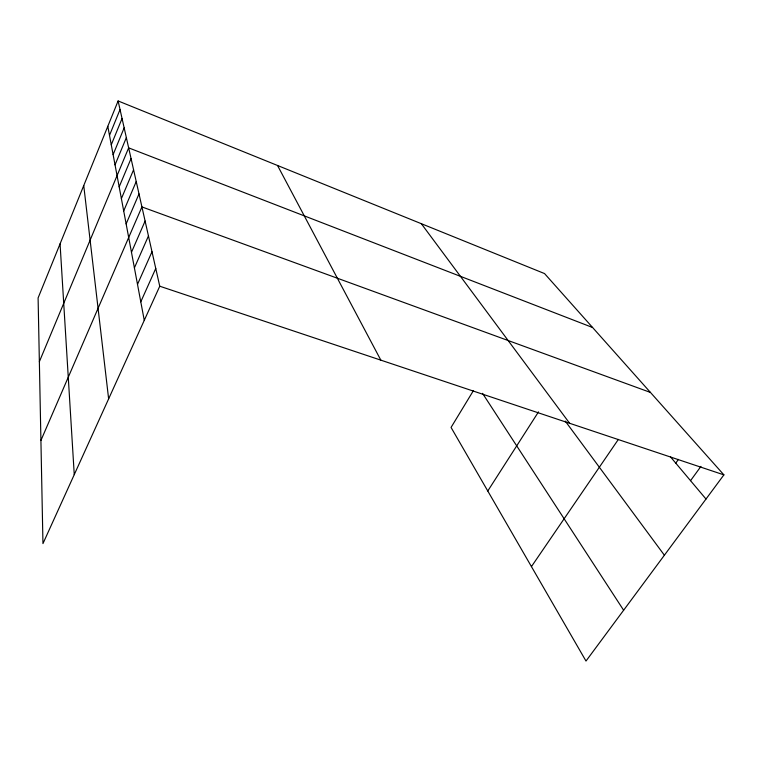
<?xml version="1.0" encoding="UTF-8"?>
<svg xmlns="http://www.w3.org/2000/svg" width="762" height="762" viewBox="0 0 762 762"><rect width="100%" height="100%" fill="white"/><g stroke="black" fill="none" stroke-linecap="round" stroke-linejoin="round"><path stroke-width="1.14" d="M118.11 100.955L38.1 297.942L42.958 543.601L159.753 286.217L118.11 100.955L544.535 273.568L723.9 474.869L585.997 661.045L451.056 427.434L473.469 390.535M109.499 135.369L120.034 109.547M111.271 144.79L122.053 118.51M113.119 154.619L124.158 127.864M115.043 164.887L126.349 137.636M39.357 361.702L128.654 147.866L592.579 327.498M119.167 186.852L131.054 158.563M121.387 198.615L133.579 169.783M123.701 210.95L136.227 181.547M126.14 223.895L139.008 193.91M40.919 440.446L141.923 206.921L650.453 392.44M131.474 252.289L145.104 221.037M134.398 267.881L148.457 235.953M137.503 284.369L152 251.736M140.78 301.828L155.762 268.462M487.775 490.995L538.496 411.88M531.438 566.595L618.382 439.379M675.761 463.125L678.447 459.372M690.534 480.67L700.935 466.392M159.753 286.217L723.9 474.869M670.55 456.943L706.003 499.034M421.338 223.704L569.624 423.281M565.252 421.1L664.388 555.222M482.537 393.344L623.63 610.238M277.539 165.487L380.848 360.159M107.794 126.33L144.266 320.354M83.744 185.576L108.633 398.878M60.065 243.859L74.257 474.631"/></g></svg>
